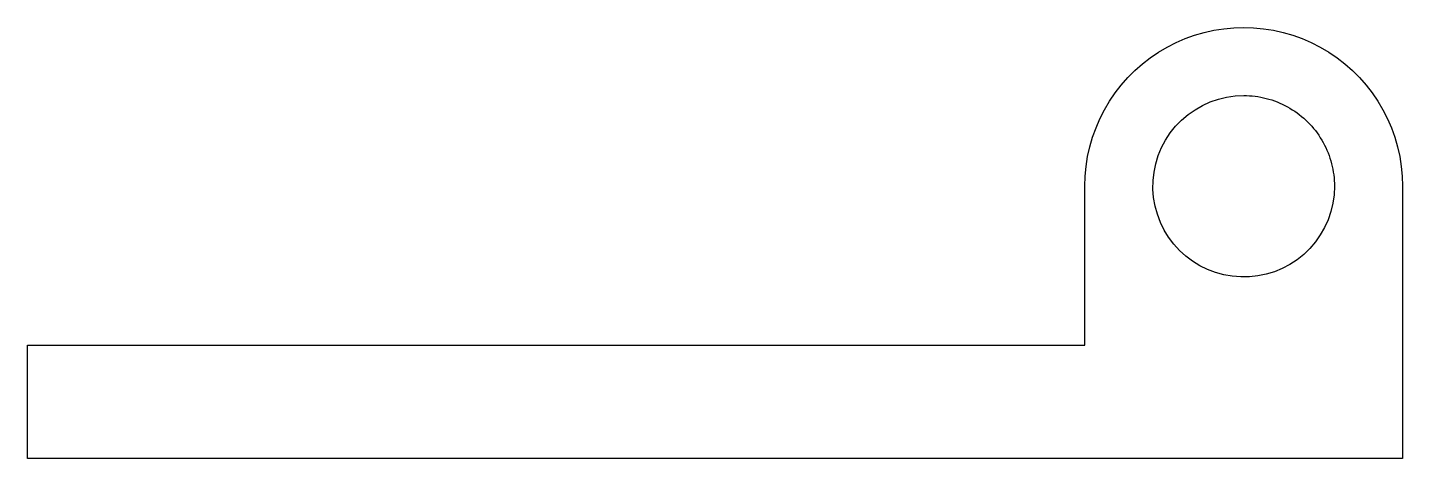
# Model space of a CAD drawing. Header units: metres. Extents: x -42.8 to 17.8, y 0 to 19.
import ezdxf

# ---------------------------------------------------------------- set-up
doc = ezdxf.new("R2010")
doc.units = ezdxf.units.M

msp = doc.modelspace()

# ---------------------------------------------------------------- linework, layer by layer
for points in [[(3.8, 12), (3.814, 12.44), (3.855, 12.877), (3.924, 13.312), (4.02, 13.741), (4.143, 14.163), (4.292, 14.577), (4.466, 14.98), (4.666, 15.372), (4.89, 15.751), (5.137, 16.114), (5.406, 16.462), (5.697, 16.792), (6.008, 17.103), (6.338, 17.394), (6.686, 17.663), (7.049, 17.91), (7.428, 18.134), (7.82, 18.334), (8.223, 18.508), (8.637, 18.657), (9.059, 18.78), (9.488, 18.876), (9.923, 18.945), (10.36, 18.986), (10.8, 19), (11.24, 18.986), (11.677, 18.945), (12.112, 18.876), (12.541, 18.78), (12.963, 18.657), (13.377, 18.508), (13.78, 18.334), (14.172, 18.134), (14.551, 17.91), (14.914, 17.663), (15.262, 17.394), (15.592, 17.103), (15.903, 16.792), (16.194, 16.462), (16.463, 16.114), (16.71, 15.751), (16.934, 15.372), (17.134, 14.98), (17.308, 14.577), (17.457, 14.163), (17.58, 13.741), (17.676, 13.312), (17.745, 12.877), (17.786, 12.44), (17.8, 12)], [(14.8, 12), (14.782, 11.624), (14.729, 11.25), (14.641, 10.884), (14.519, 10.528), (14.364, 10.184), (14.177, 9.857), (13.961, 9.548), (13.716, 9.262), (13.445, 9), (13.151, 8.764), (12.836, 8.557), (12.503, 8.381), (12.155, 8.236), (11.795, 8.126), (11.426, 8.049), (11.051, 8.008), (10.674, 8.002), (10.299, 8.032), (9.927, 8.096), (9.564, 8.196), (9.211, 8.329), (8.873, 8.495), (8.552, 8.692), (8.25, 8.918), (7.972, 9.172), (7.718, 9.45), (7.492, 9.752), (7.295, 10.073), (7.129, 10.411), (6.996, 10.764), (6.896, 11.127), (6.832, 11.499), (6.802, 11.874), (6.808, 12.251), (6.849, 12.626), (6.926, 12.995), (7.036, 13.355), (7.181, 13.703), (7.357, 14.036), (7.564, 14.351), (7.8, 14.645), (8.062, 14.916), (8.348, 15.161), (8.657, 15.377), (8.984, 15.564), (9.328, 15.719), (9.684, 15.841), (10.05, 15.929), (10.424, 15.982), (10.8, 16)], [(10.8, 16), (10.926, 15.998), (11.051, 15.992), (11.176, 15.982), (11.301, 15.968), (11.426, 15.951), (11.55, 15.929), (11.673, 15.904), (11.795, 15.874), (11.916, 15.841), (12.036, 15.804), (12.155, 15.764), (12.272, 15.719), (12.389, 15.671), (12.503, 15.619), (12.616, 15.564), (12.727, 15.505), (12.836, 15.443), (12.943, 15.377), (13.048, 15.308), (13.151, 15.236), (13.252, 15.161), (13.35, 15.082), (13.445, 15), (13.538, 14.916), (13.628, 14.828), (13.716, 14.738), (13.8, 14.645), (13.882, 14.55), (13.961, 14.452), (14.036, 14.351), (14.108, 14.248), (14.177, 14.143), (14.243, 14.036), (14.305, 13.927), (14.364, 13.816), (14.419, 13.703), (14.471, 13.589), (14.519, 13.472), (14.564, 13.355), (14.604, 13.236), (14.641, 13.116), (14.674, 12.995), (14.704, 12.873), (14.729, 12.75), (14.751, 12.626), (14.768, 12.501), (14.782, 12.376), (14.792, 12.251), (14.798, 12.126), (14.8, 12)], [(3.8, 5), (3.8, 5.14), (3.8, 5.28), (3.8, 5.42), (3.8, 5.56), (3.8, 5.7), (3.8, 5.84), (3.8, 5.98), (3.8, 6.12), (3.8, 6.26), (3.8, 6.4), (3.8, 6.54), (3.8, 6.68), (3.8, 6.82), (3.8, 6.96), (3.8, 7.1), (3.8, 7.24), (3.8, 7.38), (3.8, 7.52), (3.8, 7.66), (3.8, 7.8), (3.8, 7.94), (3.8, 8.08), (3.8, 8.22), (3.8, 8.36), (3.8, 8.5), (3.8, 8.64), (3.8, 8.78), (3.8, 8.92), (3.8, 9.06), (3.8, 9.2), (3.8, 9.34), (3.8, 9.48), (3.8, 9.62), (3.8, 9.76), (3.8, 9.9), (3.8, 10.04), (3.8, 10.18), (3.8, 10.32), (3.8, 10.46), (3.8, 10.6), (3.8, 10.74), (3.8, 10.88), (3.8, 11.02), (3.8, 11.16), (3.8, 11.3), (3.8, 11.44), (3.8, 11.58), (3.8, 11.72), (3.8, 11.86), (3.8, 12)], [(3.8, 5), (3.8, 5.14), (3.8, 5.28), (3.8, 5.42), (3.8, 5.56), (3.8, 5.7), (3.8, 5.84), (3.8, 5.98), (3.8, 6.12), (3.8, 6.26), (3.8, 6.4), (3.8, 6.54), (3.8, 6.68), (3.8, 6.82), (3.8, 6.96), (3.8, 7.1), (3.8, 7.24), (3.8, 7.38), (3.8, 7.52), (3.8, 7.66), (3.8, 7.8), (3.8, 7.94), (3.8, 8.08), (3.8, 8.22), (3.8, 8.36), (3.8, 8.5), (3.8, 8.64), (3.8, 8.78), (3.8, 8.92), (3.8, 9.06), (3.8, 9.2), (3.8, 9.34), (3.8, 9.48), (3.8, 9.62), (3.8, 9.76), (3.8, 9.9), (3.8, 10.04), (3.8, 10.18), (3.8, 10.32), (3.8, 10.46), (3.8, 10.6), (3.8, 10.74), (3.8, 10.88), (3.8, 11.02), (3.8, 11.16), (3.8, 11.3), (3.8, 11.44), (3.8, 11.58), (3.8, 11.72), (3.8, 11.86), (3.8, 12)], [(17.8, 12), (17.8, 11.76), (17.8, 11.52), (17.8, 11.28), (17.8, 11.04), (17.8, 10.8), (17.8, 10.56), (17.8, 10.32), (17.8, 10.08), (17.8, 9.84), (17.8, 9.6), (17.8, 9.36), (17.8, 9.12), (17.8, 8.88), (17.8, 8.64), (17.8, 8.4), (17.8, 8.16), (17.8, 7.92), (17.8, 7.68), (17.8, 7.44), (17.8, 7.2), (17.8, 6.96), (17.8, 6.72), (17.8, 6.48), (17.8, 6.24), (17.8, 6), (17.8, 5.76), (17.8, 5.52), (17.8, 5.28), (17.8, 5.04), (17.8, 4.8), (17.8, 4.56), (17.8, 4.32), (17.8, 4.08), (17.8, 3.84), (17.8, 3.6), (17.8, 3.36), (17.8, 3.12), (17.8, 2.88), (17.8, 2.64), (17.8, 2.4), (17.8, 2.16), (17.8, 1.92), (17.8, 1.68), (17.8, 1.44), (17.8, 1.2), (17.8, 0.96), (17.8, 0.72), (17.8, 0.48), (17.8, 0.24), (17.8, 0)], [(-42.8, 0), (-42.8, 0.1), (-42.8, 0.2), (-42.8, 0.3), (-42.8, 0.4), (-42.8, 0.5), (-42.8, 0.6), (-42.8, 0.7), (-42.8, 0.8), (-42.8, 0.9), (-42.8, 1), (-42.8, 1.1), (-42.8, 1.2), (-42.8, 1.3), (-42.8, 1.4), (-42.8, 1.5), (-42.8, 1.6), (-42.8, 1.7), (-42.8, 1.8), (-42.8, 1.9), (-42.8, 2), (-42.8, 2.1), (-42.8, 2.2), (-42.8, 2.3), (-42.8, 2.4), (-42.8, 2.5), (-42.8, 2.6), (-42.8, 2.7), (-42.8, 2.8), (-42.8, 2.9), (-42.8, 3), (-42.8, 3.1), (-42.8, 3.2), (-42.8, 3.3), (-42.8, 3.4), (-42.8, 3.5), (-42.8, 3.6), (-42.8, 3.7), (-42.8, 3.8), (-42.8, 3.9), (-42.8, 4), (-42.8, 4.1), (-42.8, 4.2), (-42.8, 4.3), (-42.8, 4.4), (-42.8, 4.5), (-42.8, 4.6), (-42.8, 4.7), (-42.8, 4.8), (-42.8, 4.9), (-42.8, 5)], [(-42.8, 5), (-41.868, 5), (-40.936, 5), (-40.004, 5), (-39.072, 5), (-38.14, 5), (-37.208, 5), (-36.276, 5), (-35.344, 5), (-34.412, 5), (-33.48, 5), (-32.548, 5), (-31.616, 5), (-30.684, 5), (-29.752, 5), (-28.82, 5), (-27.888, 5), (-26.956, 5), (-26.024, 5), (-25.092, 5), (-24.16, 5), (-23.228, 5), (-22.296, 5), (-21.364, 5), (-20.432, 5), (-19.5, 5), (-18.568, 5), (-17.636, 5), (-16.704, 5), (-15.772, 5), (-14.84, 5), (-13.908, 5), (-12.976, 5), (-12.044, 5), (-11.112, 5), (-10.18, 5), (-9.248, 5), (-8.316, 5), (-7.384, 5), (-6.452, 5), (-5.52, 5), (-4.588, 5), (-3.656, 5), (-2.724, 5), (-1.792, 5), (-0.86, 5), (0.072, 5), (1.004, 5), (1.936, 5), (2.868, 5), (3.8, 5)], [(-20, 5), (-19.524, 5), (-19.048, 5), (-18.572, 5), (-18.096, 5), (-17.62, 5), (-17.144, 5), (-16.668, 5), (-16.192, 5), (-15.716, 5), (-15.24, 5), (-14.764, 5), (-14.288, 5), (-13.812, 5), (-13.336, 5), (-12.86, 5), (-12.384, 5), (-11.908, 5), (-11.432, 5), (-10.956, 5), (-10.48, 5), (-10.004, 5), (-9.528, 5), (-9.052, 5), (-8.576, 5), (-8.1, 5), (-7.624, 5), (-7.148, 5), (-6.672, 5), (-6.196, 5), (-5.72, 5), (-5.244, 5), (-4.768, 5), (-4.292, 5), (-3.816, 5), (-3.34, 5), (-2.864, 5), (-2.388, 5), (-1.912, 5), (-1.436, 5), (-0.96, 5), (-0.484, 5), (-0.008, 5), (0.468, 5), (0.944, 5), (1.42, 5), (1.896, 5), (2.372, 5), (2.848, 5), (3.324, 5), (3.8, 5)], [(17.8, 0), (16.588, 0), (15.376, 0), (14.164, 0), (12.952, 0), (11.74, 0), (10.528, 0), (9.316, 0), (8.104, 0), (6.892, 0), (5.68, 0), (4.468, 0), (3.256, 0), (2.044, 0), (0.832, 0), (-0.38, 0), (-1.592, 0), (-2.804, 0), (-4.016, 0), (-5.228, 0), (-6.44, 0), (-7.652, 0), (-8.864, 0), (-10.076, 0), (-11.288, 0), (-12.5, 0), (-13.712, 0), (-14.924, 0), (-16.136, 0), (-17.348, 0), (-18.56, 0), (-19.772, 0), (-20.984, 0), (-22.196, 0), (-23.408, 0), (-24.62, 0), (-25.832, 0), (-27.044, 0), (-28.256, 0), (-29.468, 0), (-30.68, 0), (-31.892, 0), (-33.104, 0), (-34.316, 0), (-35.528, 0), (-36.74, 0), (-37.952, 0), (-39.164, 0), (-40.376, 0), (-41.588, 0), (-42.8, 0)]]:
    msp.add_lwpolyline(points)

doc.saveas('drawing.dxf')
